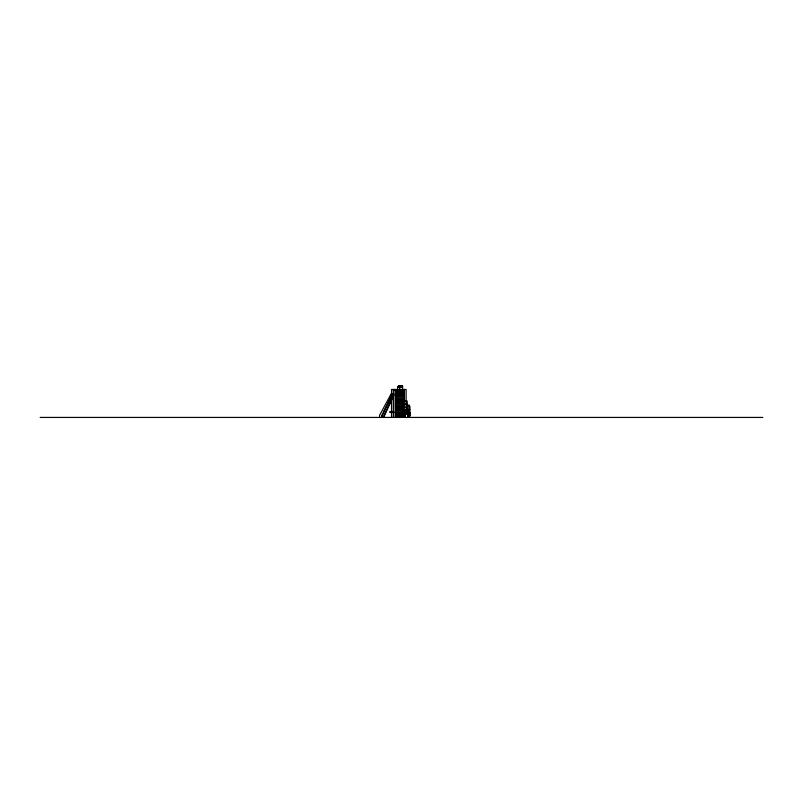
<?xml version="1.0" encoding="UTF-8"?>
<svg xmlns="http://www.w3.org/2000/svg" width="803" height="803" viewBox="0 0 803 803"><rect width="100%" height="100%" fill="white"/><g stroke="black" fill="none" stroke-linecap="round" stroke-linejoin="round"><path stroke-width="1.2" d="M390.619 395.116L391.202 394.122L392.346 394.122A1.154 1.154 0 0 0 390.78 394.544L379.598 415.312L379.598 417.43M392.777 395.116L393.932 393.962A1.154 1.154 0 0 0 393.109 395.929M383.653 411.809L391.222 396.13L392.667 394.634M383.643 417.43L393.38 396.13M383.643 416.295L393.932 395.116L393.038 394.634L381.756 415.312L381.756 417.43M397.565 389.475L397.565 387.106L398.94 385.57L400.326 387.106L400.225 386.092M409.128 411.467L405.896 411.507M399.141 385.982L400.436 385.982L399.141 386.092M401.299 385.982L402.594 385.982L402.554 389.475M401.299 386.092L402.594 386.092M397.565 387.106L402.484 387.106L401.099 385.57L399.723 387.106L399.723 389.475M395.467 391.222L404.31 391.222M395.467 391.583L404.31 391.583M395.467 392.968L404.31 392.968M395.467 393.329L404.31 393.329M395.467 394.715L404.31 394.715M395.467 395.076L404.31 395.076M395.467 396.461L404.31 396.461M395.467 396.823L404.31 396.823M395.467 398.208L404.31 398.208M395.467 398.569L404.31 398.569M395.467 399.964L404.31 399.964M395.467 400.326L404.31 400.326M395.467 401.711L403.206 401.711M395.467 402.072L403.206 402.072M395.467 403.457L403.678 403.538M395.467 403.819L403.206 403.819M403.186 404.14L407.071 404.14M402.905 404.822L403.678 404.822M395.467 405.204L403.206 405.204M395.467 405.565L403.206 405.565M409.359 406.368L409.891 406.368L409.962 415.884M402.905 406.719L403.678 406.719M395.467 406.95L403.206 406.95M395.467 407.312L407.071 407.312M395.467 408.697L403.206 408.697M395.467 409.058L403.206 409.058M406.539 409.54L409.891 409.54M402.905 409.891L407.071 409.891M407.071 410.253L403.437 410.253L403.437 404.822M395.467 410.443L407.071 410.484M395.467 410.805L403.206 410.805M393.671 411.537L389.806 411.537L389.806 412.471L394.333 412.471M404.682 411.638L405.445 411.638L405.445 410.353M407.613 417.43L407.613 412.18L404.07 412.019L404.07 414.258M408.657 412.029L408.566 414.368M395.467 412.19L403.206 412.19M408.918 412.391L409.891 412.491L408.817 412.491M395.467 412.551L403.206 412.551M404.28 412.551L404.17 417.43M403.728 412.752L407.613 412.752M409.018 412.712L409.891 412.712M407.502 412.862L404.361 412.862L404.361 414.147M404.602 413.254L406.378 413.254L406.378 413.967M409.128 413.314L408.366 413.314L408.356 417.43M404.471 413.595L409.891 413.505L408.978 412.491M402.654 413.655L403.949 413.655M408.085 413.736L408.657 413.645L408.657 411.297L409.199 417.43M395.467 413.936L402.102 413.936M404.471 413.926L404.782 417.43M409.891 413.786L410.002 415.884L409.018 415.884M403.728 414.258L408.356 414.258L404.08 414.328L404.07 412.019L407.141 412.08M395.467 414.298L402.102 414.298M395.467 415.683L402.102 415.683M395.467 416.044L402.102 416.044M404.602 416.827L401.811 416.827L401.811 412.993L402.574 412.993L402.574 416.827L402.654 410.484M40.15 417.43L762.85 417.43M408.657 411.357L405.585 411.507M392.326 396.13L390.89 394.634A1.154 1.154 0 0 0 391.202 396.12L392.276 396.15L391.774 395.116L381.485 417.43M409.359 415.884L409.359 405.244L406.77 405.244L406.77 409.54M409.018 405.244L409.128 414.187M408.145 413.595L408.145 414.338M408.034 411.638L408.034 410.353L404.682 410.353L404.682 412.471M407.804 410.283L407.804 411.347M407.824 413.595L407.824 417.43M407.362 410.283L407.362 411.357M407.211 405.244L407.211 406.368M407.071 410.704L407.071 400.968L403.186 400.968L403.186 416.827M406.8 406.719L406.8 409.891M406.78 412.752L405.023 412.963L404.973 412.019M406.539 400.968L406.539 409.43M406.198 400.968L406.198 409.43M406.288 412.059L406.288 410.995L404.451 410.995L404.451 412.019M406.107 401.63L406.107 389.475L391.523 389.475L391.523 417.43M405.967 410.283L405.967 411.297M405.846 410.995L405.846 412.08M405.334 412.019L405.334 412.752M405.234 413.595L405.124 417.43M405.003 414.258L405.003 417.43M404.602 412.752L404.471 417.43M404.31 389.475L404.31 401.359M403.949 389.475L403.949 390.228M403.949 400.968L403.949 409.43M403.949 410.484L403.859 416.827M403.708 400.968L403.708 409.43M403.708 410.192L403.728 417.43M403.417 410.484L403.307 417.43M402.905 403.538L402.905 410.253M402.152 389.475L402.152 390.228M401.41 385.912L401.41 387.106M399.252 385.912L399.252 387.106M395.467 389.475L395.467 417.43M393.681 389.475L393.681 417.43M393.319 389.475L393.319 417.43M391.954 411.537L391.954 412.471M404.31 389.836L393.319 389.836L404.31 389.856"/></g></svg>
